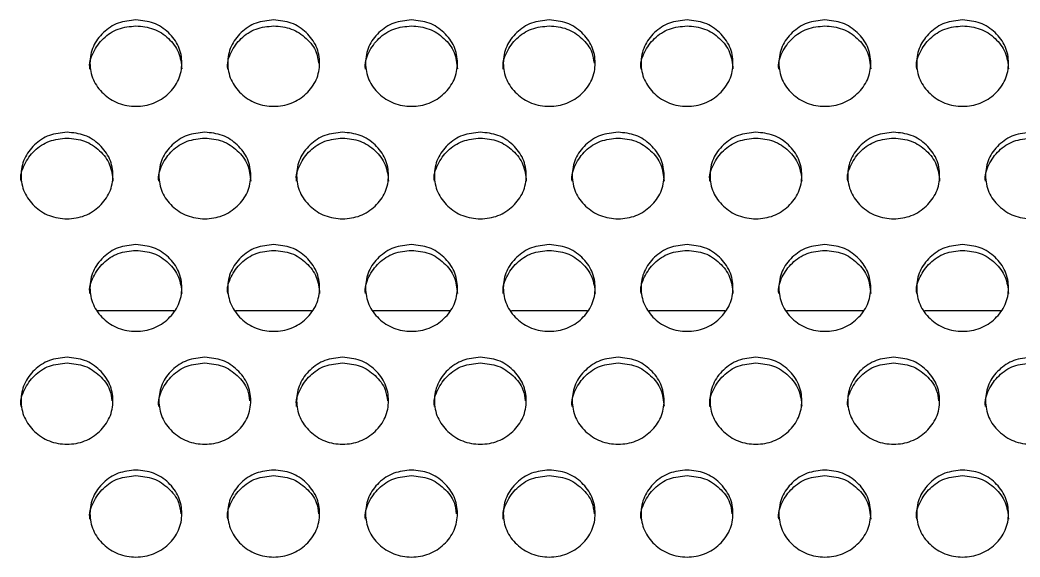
# Model space of a CAD drawing. Header units: millimetres. Extents: x 0.6 to 29.2, y 0.5 to 20.5.
# Drawn here: x 15.987 to 16.568, y 11.804 to 12.116 of the extents above; entities that cross this region are included whole.
import ezdxf

# ---------------------------------------------------------------- set-up
doc = ezdxf.new("R2010")
doc.units = ezdxf.units.MM

msp = doc.modelspace()

# ---------------------------------------------------------------- linework, layer by layer
for p, q in [((16.0767, 11.94654), (16.03267, 11.94654)), ((16.1567, 11.94654), (16.11267, 11.94654)), ((16.2367, 11.94654), (16.19267, 11.94654)), ((16.3167, 11.94654), (16.27267, 11.94654)), ((16.3967, 11.94654), (16.35267, 11.94654)), ((16.4767, 11.94654), (16.43267, 11.94654)), ((16.5567, 11.94654), (16.51267, 11.94654))]:
    msp.add_line(p, q)
for points, knots in [([(16.02802, 12.08718), (16.02802, 12.08719), (16.02735, 12.09041), (16.02957, 12.09715), (16.0353, 12.10528), (16.04417, 12.11124), (16.05118, 12.11191), (16.05468, 12.11225)], [0, 0, 0, 0, 0.000448, 0.25049, 0.500135, 0.749908, 1, 1, 1, 1]), ([(16.05468, 12.11568), (16.05819, 12.11535), (16.06521, 12.11468), (16.07397, 12.10871), (16.08011, 12.10053), (16.08197, 12.09061), (16.08011, 12.08071), (16.07398, 12.07246), (16.06522, 12.06669), (16.05468, 12.06494), (16.04415, 12.06669), (16.03538, 12.07246), (16.02926, 12.08071), (16.0274, 12.09061), (16.02926, 12.10052), (16.03539, 12.10871), (16.04415, 12.11466), (16.05117, 12.11534), (16.05468, 12.11568)], [0, 0, 0, 0, 0.062437, 0.124973, 0.187531, 0.249981, 0.31254, 0.374985, 0.437549, 0.499993, 0.562544, 0.624997, 0.687552, 0.750004, 0.812563, 0.87501, 0.937472, 1, 1, 1, 1]), ([(16.05468, 12.11225), (16.05819, 12.11192), (16.06522, 12.11125), (16.07393, 12.10529), (16.08027, 12.09712), (16.08099, 12.09052), (16.08135, 12.08722)], [0, 0, 0, 0, 0.24996, 0.500263, 0.750582, 1, 1, 1, 1]), ([(16.10802, 12.08718), (16.10802, 12.08719), (16.10739, 12.09041), (16.10955, 12.09715), (16.11531, 12.10528), (16.12417, 12.11124), (16.13118, 12.11191), (16.13468, 12.11225)], [0, 0, 0, 0, 0.0004475, 0.250489, 0.5001339, 0.7499078, 1, 1, 1, 1]), ([(16.13468, 12.11568), (16.13819, 12.11535), (16.14521, 12.11468), (16.15397, 12.10871), (16.16011, 12.10053), (16.16197, 12.09061), (16.16011, 12.08071), (16.15398, 12.07246), (16.14522, 12.06669), (16.13468, 12.06494), (16.12415, 12.06669), (16.11538, 12.07246), (16.10926, 12.08071), (16.1074, 12.09061), (16.10926, 12.10052), (16.11539, 12.10871), (16.12415, 12.11466), (16.13117, 12.11534), (16.13468, 12.11568)], [0, 0, 0, 0, 0.062437, 0.124973, 0.187531, 0.249981, 0.312541, 0.374985, 0.437549, 0.499992, 0.562544, 0.624997, 0.687553, 0.750004, 0.812563, 0.87501, 0.937472, 1, 1, 1, 1]), ([(16.13468, 12.11225), (16.1382, 12.11192), (16.14524, 12.11126), (16.15388, 12.10527), (16.15972, 12.0981), (16.16041, 12.09265), (16.16068, 12.09049)], [0, 0, 0, 0, 0.273159, 0.546693, 0.820245, 1, 1, 1, 1]), ([(16.18802, 12.08718), (16.18802, 12.08719), (16.18739, 12.09041), (16.18955, 12.09715), (16.19531, 12.10528), (16.20417, 12.11124), (16.21118, 12.11191), (16.21468, 12.11225)], [0, 0, 0, 0, 0.0004475, 0.250489, 0.5001339, 0.7499078, 1, 1, 1, 1]), ([(16.21468, 12.11568), (16.21819, 12.11535), (16.22521, 12.11468), (16.23397, 12.10871), (16.24011, 12.10053), (16.24197, 12.09061), (16.24011, 12.08071), (16.23398, 12.07246), (16.22522, 12.06669), (16.21468, 12.06494), (16.20415, 12.06669), (16.19538, 12.07246), (16.18926, 12.08071), (16.1874, 12.09061), (16.18926, 12.10052), (16.19539, 12.10871), (16.20415, 12.11466), (16.21117, 12.11534), (16.21468, 12.11568)], [0, 0, 0, 0, 0.062437, 0.124973, 0.187531, 0.249981, 0.312541, 0.374986, 0.437549, 0.499993, 0.562545, 0.624998, 0.687553, 0.750005, 0.812563, 0.87501, 0.937472, 1, 1, 1, 1]), ([(16.21468, 12.11225), (16.21819, 12.11192), (16.22522, 12.11125), (16.23393, 12.10529), (16.24027, 12.09712), (16.24099, 12.09052), (16.24135, 12.08722)], [0, 0, 0, 0, 0.24996, 0.500263, 0.750582, 1, 1, 1, 1]), ([(16.26802, 12.08718), (16.26802, 12.08719), (16.26739, 12.09041), (16.26955, 12.09715), (16.27531, 12.10528), (16.28417, 12.11124), (16.29118, 12.11191), (16.29468, 12.11225)], [0, 0, 0, 0, 0.000447, 0.25049, 0.500132, 0.749908, 1, 1, 1, 1]), ([(16.29468, 12.11568), (16.29819, 12.11535), (16.30521, 12.11468), (16.31397, 12.10871), (16.32011, 12.10053), (16.32197, 12.09061), (16.32011, 12.08071), (16.31398, 12.07246), (16.30522, 12.06669), (16.29468, 12.06494), (16.28415, 12.06669), (16.27538, 12.07246), (16.26926, 12.08071), (16.2674, 12.09061), (16.26926, 12.10052), (16.27538, 12.10871), (16.28415, 12.11466), (16.29117, 12.11534), (16.29468, 12.11568)], [0, 0, 0, 0, 0.062437, 0.124972, 0.18753, 0.249981, 0.312541, 0.374985, 0.437549, 0.499993, 0.562545, 0.624997, 0.687553, 0.750004, 0.812563, 0.87501, 0.937472, 1, 1, 1, 1]), ([(16.29468, 12.11225), (16.2982, 12.11192), (16.30524, 12.11126), (16.31388, 12.10527), (16.31972, 12.0981), (16.32041, 12.09265), (16.32068, 12.09049)], [0, 0, 0, 0, 0.273159, 0.546691, 0.820244, 1, 1, 1, 1]), ([(16.34802, 12.08718), (16.34802, 12.08719), (16.34737, 12.09041), (16.34956, 12.09715), (16.35531, 12.10528), (16.36417, 12.11124), (16.37118, 12.11191), (16.37468, 12.11225)], [0, 0, 0, 0, 0.000448, 0.25049, 0.500133, 0.749908, 1, 1, 1, 1]), ([(16.37468, 12.11568), (16.37819, 12.11535), (16.38521, 12.11468), (16.39397, 12.10871), (16.40011, 12.10053), (16.40197, 12.09061), (16.40011, 12.08071), (16.39398, 12.07246), (16.38522, 12.06669), (16.37468, 12.06494), (16.36415, 12.06669), (16.35538, 12.07246), (16.34926, 12.08071), (16.3474, 12.09061), (16.34926, 12.10052), (16.35539, 12.10871), (16.36415, 12.11466), (16.37117, 12.11534), (16.37468, 12.11568)], [0, 0, 0, 0, 0.0624366, 0.1249723, 0.18753, 0.2499805, 0.3125402, 0.3749849, 0.4375485, 0.4999926, 0.5625446, 0.6249965, 0.6875523, 0.750004, 0.8125628, 0.8750095, 0.9374719, 1, 1, 1, 1]), ([(16.37468, 12.11225), (16.37819, 12.11192), (16.38522, 12.11125), (16.39393, 12.10529), (16.40027, 12.09712), (16.40099, 12.09052), (16.40135, 12.08722)], [0, 0, 0, 0, 0.249958, 0.500262, 0.750581, 1, 1, 1, 1]), ([(16.42802, 12.08718), (16.42802, 12.08719), (16.42737, 12.09041), (16.42956, 12.09715), (16.43531, 12.10528), (16.44417, 12.11124), (16.45118, 12.11191), (16.45468, 12.11225)], [0, 0, 0, 0, 0.000448, 0.250489, 0.500133, 0.749908, 1, 1, 1, 1]), ([(16.45468, 12.11568), (16.45819, 12.11535), (16.46521, 12.11468), (16.47397, 12.10871), (16.48011, 12.10053), (16.48197, 12.09061), (16.48011, 12.08071), (16.47398, 12.07246), (16.46522, 12.06669), (16.45468, 12.06494), (16.44415, 12.06669), (16.43538, 12.07246), (16.42926, 12.08071), (16.4274, 12.09061), (16.42926, 12.10052), (16.43538, 12.10871), (16.44415, 12.11466), (16.45117, 12.11534), (16.45468, 12.11568)], [0, 0, 0, 0, 0.062437, 0.124972, 0.18753, 0.249981, 0.31254, 0.374985, 0.437549, 0.499992, 0.562544, 0.624997, 0.687552, 0.750004, 0.812563, 0.875009, 0.937472, 1, 1, 1, 1]), ([(16.45468, 12.11225), (16.45819, 12.11192), (16.46522, 12.11125), (16.47393, 12.10529), (16.48027, 12.09712), (16.48099, 12.09052), (16.48135, 12.08722)], [0, 0, 0, 0, 0.249958, 0.500262, 0.750581, 1, 1, 1, 1]), ([(16.50802, 12.08718), (16.50802, 12.08719), (16.50737, 12.09041), (16.50956, 12.09715), (16.51531, 12.10528), (16.52417, 12.11124), (16.53118, 12.11191), (16.53468, 12.11225)], [0, 0, 0, 0, 0.000448, 0.25049, 0.500134, 0.749908, 1, 1, 1, 1]), ([(16.53468, 12.11568), (16.53819, 12.11535), (16.54521, 12.11468), (16.55397, 12.10871), (16.56011, 12.10053), (16.56197, 12.09061), (16.56011, 12.08071), (16.55398, 12.07246), (16.54522, 12.06669), (16.53468, 12.06494), (16.52415, 12.06669), (16.51538, 12.07246), (16.50926, 12.08071), (16.5074, 12.09061), (16.50926, 12.10052), (16.51539, 12.10871), (16.52415, 12.11466), (16.53117, 12.11534), (16.53468, 12.11568)], [0, 0, 0, 0, 0.0624371, 0.1249724, 0.1875304, 0.2499809, 0.3125406, 0.374985, 0.4375491, 0.4999926, 0.5625446, 0.624997, 0.6875528, 0.7500044, 0.812563, 0.87501, 0.9374719, 1, 1, 1, 1]), ([(16.53468, 12.11225), (16.53819, 12.11192), (16.54522, 12.11125), (16.55393, 12.10529), (16.56027, 12.09712), (16.56099, 12.09052), (16.56135, 12.08722)], [0, 0, 0, 0, 0.24996, 0.500261, 0.750582, 1, 1, 1, 1]), ([(16.01468, 12.05041), (16.01819, 12.05008), (16.02521, 12.04941), (16.03397, 12.04343), (16.04011, 12.03523), (16.04197, 12.02529), (16.04011, 12.01538), (16.03398, 12.00711), (16.02522, 12.00133), (16.01468, 11.99957), (16.00415, 12.00133), (15.99538, 12.00711), (15.98926, 12.01537), (15.9874, 12.0253), (15.98926, 12.03523), (15.99538, 12.04343), (16.00415, 12.04939), (16.01117, 12.05007), (16.01468, 12.05041)], [0, 0, 0, 0, 0.062437, 0.124973, 0.18753, 0.249981, 0.312541, 0.374985, 0.437549, 0.499993, 0.562545, 0.624997, 0.687553, 0.750005, 0.812563, 0.875011, 0.937472, 1, 1, 1, 1]), ([(16.09468, 12.05041), (16.09819, 12.05008), (16.10521, 12.04941), (16.11397, 12.04343), (16.12011, 12.03523), (16.12197, 12.02529), (16.12011, 12.01538), (16.11398, 12.00711), (16.10522, 12.00133), (16.09468, 11.99957), (16.08415, 12.00133), (16.07538, 12.00711), (16.06926, 12.01537), (16.0674, 12.0253), (16.06926, 12.03523), (16.07538, 12.04343), (16.08415, 12.04939), (16.09117, 12.05007), (16.09468, 12.05041)], [0, 0, 0, 0, 0.062436, 0.124972, 0.187529, 0.24998, 0.31254, 0.374984, 0.437548, 0.499992, 0.562544, 0.624996, 0.687552, 0.750004, 0.812563, 0.87501, 0.937472, 1, 1, 1, 1]), ([(16.17468, 12.05041), (16.17819, 12.05008), (16.18521, 12.04941), (16.19397, 12.04343), (16.20011, 12.03523), (16.20197, 12.02529), (16.20011, 12.01538), (16.19398, 12.00711), (16.18522, 12.00133), (16.17468, 11.99957), (16.16415, 12.00133), (16.15538, 12.00711), (16.14926, 12.01537), (16.1474, 12.0253), (16.14926, 12.03523), (16.15538, 12.04343), (16.16415, 12.04939), (16.17117, 12.05007), (16.17468, 12.05041)], [0, 0, 0, 0, 0.062437, 0.124972, 0.18753, 0.24998, 0.31254, 0.374984, 0.437548, 0.499992, 0.562545, 0.624997, 0.687552, 0.750004, 0.812563, 0.87501, 0.937472, 1, 1, 1, 1]), ([(16.25468, 12.05041), (16.25819, 12.05008), (16.26521, 12.04941), (16.27397, 12.04343), (16.28011, 12.03523), (16.28197, 12.02529), (16.28011, 12.01538), (16.27398, 12.00711), (16.26522, 12.00133), (16.25468, 11.99957), (16.24415, 12.00133), (16.23538, 12.00711), (16.22926, 12.01537), (16.2274, 12.0253), (16.22926, 12.03523), (16.23538, 12.04343), (16.24415, 12.04939), (16.25117, 12.05007), (16.25468, 12.05041)], [0, 0, 0, 0, 0.062437, 0.124973, 0.18753, 0.24998, 0.31254, 0.374984, 0.437549, 0.499993, 0.562545, 0.624997, 0.687552, 0.750004, 0.812563, 0.875011, 0.937472, 1, 1, 1, 1]), ([(16.33468, 12.05041), (16.33819, 12.05008), (16.34521, 12.04941), (16.35397, 12.04343), (16.36011, 12.03523), (16.36197, 12.02529), (16.36011, 12.01538), (16.35398, 12.00711), (16.34522, 12.00133), (16.33468, 11.99957), (16.32415, 12.00133), (16.31538, 12.00711), (16.30926, 12.01537), (16.3074, 12.0253), (16.30926, 12.03523), (16.31538, 12.04343), (16.32415, 12.04939), (16.33117, 12.05007), (16.33468, 12.05041)], [0, 0, 0, 0, 0.062437, 0.124973, 0.18753, 0.249981, 0.31254, 0.374985, 0.437549, 0.499993, 0.562545, 0.624997, 0.687553, 0.750005, 0.812563, 0.875011, 0.937472, 1, 1, 1, 1]), ([(16.41468, 12.05041), (16.41819, 12.05008), (16.42521, 12.04941), (16.43397, 12.04343), (16.44011, 12.03523), (16.44197, 12.02529), (16.44011, 12.01538), (16.43398, 12.00711), (16.42522, 12.00133), (16.41468, 11.99957), (16.40415, 12.00133), (16.39538, 12.00711), (16.38926, 12.01537), (16.3874, 12.0253), (16.38926, 12.03523), (16.39538, 12.04343), (16.40415, 12.04939), (16.41117, 12.05007), (16.41468, 12.05041)], [0, 0, 0, 0, 0.062437, 0.124973, 0.18753, 0.24998, 0.31254, 0.374984, 0.437548, 0.499993, 0.562544, 0.624997, 0.687552, 0.750004, 0.812563, 0.87501, 0.937472, 1, 1, 1, 1]), ([(16.49468, 12.05041), (16.49819, 12.05008), (16.50521, 12.04941), (16.51397, 12.04343), (16.52011, 12.03523), (16.52197, 12.02529), (16.52011, 12.01538), (16.51398, 12.00711), (16.50522, 12.00133), (16.49468, 11.99957), (16.48415, 12.00133), (16.47538, 12.00711), (16.46926, 12.01537), (16.4674, 12.0253), (16.46926, 12.03523), (16.47538, 12.04343), (16.48415, 12.04939), (16.49117, 12.05007), (16.49468, 12.05041)], [0, 0, 0, 0, 0.062437, 0.124973, 0.18753, 0.24998, 0.31254, 0.374984, 0.437549, 0.499992, 0.562544, 0.624997, 0.687553, 0.750004, 0.812563, 0.87501, 0.937472, 1, 1, 1, 1]), ([(16.57468, 12.05041), (16.57819, 12.05008), (16.58521, 12.04941), (16.59397, 12.04343), (16.60011, 12.03523), (16.60197, 12.02529), (16.60011, 12.01538), (16.59398, 12.00711), (16.58522, 12.00133), (16.57468, 11.99957), (16.56415, 12.00133), (16.55538, 12.00711), (16.54926, 12.01537), (16.5474, 12.0253), (16.54926, 12.03523), (16.55538, 12.04343), (16.56415, 12.04939), (16.57117, 12.05007), (16.57468, 12.05041)], [0, 0, 0, 0, 0.0624365, 0.1249726, 0.1875295, 0.2499802, 0.3125399, 0.3749843, 0.4375481, 0.4999924, 0.5625446, 0.6249967, 0.6875525, 0.7500041, 0.8125631, 0.8750103, 0.9374712, 1, 1, 1, 1]), ([(15.98802, 12.02192), (15.98802, 12.02192), (15.98738, 12.02514), (15.98955, 12.0319), (15.99531, 12.04004), (16.00417, 12.04601), (16.01118, 12.04669), (16.01468, 12.04703)], [0, 0, 0, 0, 0.000443, 0.250486, 0.500133, 0.749907, 1, 1, 1, 1]), ([(16.01468, 12.04703), (16.01819, 12.0467), (16.02522, 12.04603), (16.03393, 12.04006), (16.04027, 12.03187), (16.04099, 12.02526), (16.04135, 12.02196)], [0, 0, 0, 0, 0.249961, 0.500265, 0.750585, 1, 1, 1, 1]), ([(16.06802, 12.02192), (16.06802, 12.02192), (16.06734, 12.02513), (16.06957, 12.03191), (16.0753, 12.04004), (16.08417, 12.04601), (16.09118, 12.04669), (16.09468, 12.04703)], [0, 0, 0, 0, 0.000444, 0.250487, 0.500131, 0.749908, 1, 1, 1, 1]), ([(16.09468, 12.04703), (16.09819, 12.0467), (16.10522, 12.04603), (16.11393, 12.04006), (16.12027, 12.03187), (16.12099, 12.02526), (16.12135, 12.02196)], [0, 0, 0, 0, 0.2499575, 0.5002623, 0.7505836, 1, 1, 1, 1]), ([(16.14802, 12.02192), (16.14802, 12.02192), (16.14734, 12.02513), (16.14957, 12.03191), (16.1553, 12.04004), (16.16417, 12.04601), (16.17118, 12.04669), (16.17468, 12.04703)], [0, 0, 0, 0, 0.000444, 0.250487, 0.500131, 0.749908, 1, 1, 1, 1]), ([(16.17468, 12.04703), (16.17819, 12.0467), (16.18522, 12.04603), (16.19393, 12.04006), (16.20027, 12.03187), (16.20099, 12.02526), (16.20135, 12.02196)], [0, 0, 0, 0, 0.249962, 0.500262, 0.750585, 1, 1, 1, 1]), ([(16.22802, 12.02192), (16.22802, 12.02192), (16.22734, 12.02513), (16.22957, 12.03191), (16.2353, 12.04004), (16.24417, 12.04601), (16.25118, 12.04669), (16.25468, 12.04703)], [0, 0, 0, 0, 0.000444, 0.250487, 0.500134, 0.749908, 1, 1, 1, 1]), ([(16.25468, 12.04703), (16.25819, 12.0467), (16.26522, 12.04603), (16.27393, 12.04006), (16.28027, 12.03187), (16.28099, 12.02526), (16.28135, 12.02196)], [0, 0, 0, 0, 0.249961, 0.500265, 0.750584, 1, 1, 1, 1]), ([(16.30802, 12.02192), (16.30802, 12.02192), (16.30736, 12.02514), (16.30956, 12.03191), (16.31531, 12.04004), (16.32417, 12.04601), (16.33118, 12.04669), (16.33468, 12.04703)], [0, 0, 0, 0, 0.000444, 0.250487, 0.500133, 0.749907, 1, 1, 1, 1]), ([(16.33468, 12.04703), (16.33819, 12.0467), (16.34522, 12.04603), (16.35393, 12.04006), (16.36027, 12.03187), (16.36099, 12.02526), (16.36135, 12.02196)], [0, 0, 0, 0, 0.249961, 0.500263, 0.750585, 1, 1, 1, 1]), ([(16.38802, 12.02192), (16.38802, 12.02192), (16.38734, 12.02513), (16.38957, 12.03191), (16.3953, 12.04004), (16.40417, 12.04601), (16.41118, 12.04669), (16.41468, 12.04703)], [0, 0, 0, 0, 0.000444, 0.250487, 0.500132, 0.749908, 1, 1, 1, 1]), ([(16.41468, 12.04703), (16.41819, 12.0467), (16.42522, 12.04603), (16.43393, 12.04006), (16.44027, 12.03187), (16.44099, 12.02526), (16.44135, 12.02196)], [0, 0, 0, 0, 0.249959, 0.500263, 0.750584, 1, 1, 1, 1]), ([(16.46802, 12.02192), (16.46802, 12.02192), (16.46736, 12.02514), (16.46956, 12.03191), (16.47531, 12.04004), (16.48417, 12.04601), (16.49118, 12.04669), (16.49468, 12.04703)], [0, 0, 0, 0, 0.000444, 0.250486, 0.500132, 0.749908, 1, 1, 1, 1]), ([(16.49468, 12.04703), (16.49819, 12.0467), (16.50522, 12.04603), (16.51393, 12.04006), (16.52027, 12.03187), (16.52099, 12.02526), (16.52135, 12.02196)], [0, 0, 0, 0, 0.2499615, 0.5002637, 0.7505843, 1, 1, 1, 1]), ([(16.54802, 12.02192), (16.54802, 12.02192), (16.54736, 12.02514), (16.54956, 12.03191), (16.55531, 12.04004), (16.56417, 12.04601), (16.57118, 12.04669), (16.57468, 12.04703)], [0, 0, 0, 0, 0.0004435, 0.2504867, 0.5001319, 0.7499054, 1, 1, 1, 1]), ([(16.05468, 11.98512), (16.05819, 11.98478), (16.06521, 11.98411), (16.07397, 11.97812), (16.08011, 11.96991), (16.08197, 11.95995), (16.08011, 11.95002), (16.07398, 11.94174), (16.06522, 11.93595), (16.05468, 11.93419), (16.04415, 11.93595), (16.03538, 11.94174), (16.02926, 11.95002), (16.0274, 11.95996), (16.02926, 11.96991), (16.03539, 11.97812), (16.04415, 11.98409), (16.05117, 11.98478), (16.05468, 11.98512)], [0, 0, 0, 0, 0.062437, 0.124973, 0.18753, 0.249981, 0.31254, 0.374984, 0.437548, 0.499993, 0.562544, 0.624997, 0.687552, 0.750004, 0.812564, 0.87501, 0.937472, 1, 1, 1, 1]), ([(16.13468, 11.98512), (16.13819, 11.98478), (16.14521, 11.98411), (16.15397, 11.97812), (16.16011, 11.96991), (16.16197, 11.95995), (16.16011, 11.95002), (16.15398, 11.94174), (16.14522, 11.93595), (16.13468, 11.93419), (16.12415, 11.93595), (16.11538, 11.94174), (16.10926, 11.95002), (16.1074, 11.95996), (16.10926, 11.96991), (16.11539, 11.97812), (16.12415, 11.98409), (16.13117, 11.98478), (16.13468, 11.98512)], [0, 0, 0, 0, 0.062437, 0.124973, 0.18753, 0.249981, 0.31254, 0.374984, 0.437549, 0.499992, 0.562544, 0.624997, 0.687552, 0.750004, 0.812564, 0.87501, 0.937472, 1, 1, 1, 1]), ([(16.21468, 11.98512), (16.21819, 11.98478), (16.22521, 11.98411), (16.23397, 11.97812), (16.24011, 11.96991), (16.24197, 11.95995), (16.24011, 11.95002), (16.23398, 11.94174), (16.22522, 11.93595), (16.21468, 11.93419), (16.20415, 11.93595), (16.19538, 11.94174), (16.18926, 11.95002), (16.1874, 11.95996), (16.18926, 11.96991), (16.19539, 11.97812), (16.20415, 11.98409), (16.21117, 11.98478), (16.21468, 11.98512)], [0, 0, 0, 0, 0.062437, 0.124973, 0.18753, 0.249981, 0.31254, 0.374985, 0.437548, 0.499992, 0.562544, 0.624998, 0.687553, 0.750004, 0.812564, 0.87501, 0.937472, 1, 1, 1, 1]), ([(16.29468, 11.98512), (16.29819, 11.98478), (16.30521, 11.98411), (16.31397, 11.97812), (16.32011, 11.96991), (16.32197, 11.95995), (16.32011, 11.95002), (16.31398, 11.94174), (16.30522, 11.93595), (16.29468, 11.93419), (16.28415, 11.93595), (16.27538, 11.94174), (16.26926, 11.95002), (16.2674, 11.95996), (16.26926, 11.96991), (16.27538, 11.97812), (16.28415, 11.98409), (16.29117, 11.98478), (16.29468, 11.98512)], [0, 0, 0, 0, 0.0624373, 0.1249727, 0.1875302, 0.2499806, 0.31254, 0.3749842, 0.4375483, 0.499992, 0.5625441, 0.6249971, 0.6875524, 0.7500044, 0.8125637, 0.8750099, 0.9374719, 1, 1, 1, 1]), ([(16.37468, 11.98512), (16.37819, 11.98478), (16.38521, 11.98411), (16.39397, 11.97812), (16.40011, 11.96991), (16.40197, 11.95995), (16.40011, 11.95002), (16.39398, 11.94174), (16.38522, 11.93595), (16.37468, 11.93419), (16.36415, 11.93595), (16.35538, 11.94174), (16.34926, 11.95002), (16.3474, 11.95996), (16.34926, 11.96991), (16.35539, 11.97812), (16.36415, 11.98409), (16.37117, 11.98478), (16.37468, 11.98512)], [0, 0, 0, 0, 0.0624367, 0.1249727, 0.1875298, 0.2499802, 0.3125395, 0.374984, 0.4375477, 0.499992, 0.5625441, 0.6249966, 0.6875519, 0.750004, 0.8125634, 0.8750099, 0.9374718, 1, 1, 1, 1]), ([(16.45468, 11.98512), (16.45819, 11.98478), (16.46521, 11.98411), (16.47397, 11.97812), (16.48011, 11.96991), (16.48197, 11.95995), (16.48011, 11.95002), (16.47398, 11.94174), (16.46522, 11.93595), (16.45468, 11.93419), (16.44415, 11.93595), (16.43538, 11.94174), (16.42926, 11.95002), (16.4274, 11.95996), (16.42926, 11.96991), (16.43538, 11.97812), (16.44415, 11.98409), (16.45117, 11.98478), (16.45468, 11.98512)], [0, 0, 0, 0, 0.062437, 0.124973, 0.18753, 0.24998, 0.31254, 0.374984, 0.437548, 0.499992, 0.562544, 0.624997, 0.687552, 0.750004, 0.812563, 0.87501, 0.937472, 1, 1, 1, 1]), ([(16.53468, 11.98512), (16.53819, 11.98478), (16.54521, 11.98411), (16.55397, 11.97812), (16.56011, 11.96991), (16.56197, 11.95995), (16.56011, 11.95002), (16.55398, 11.94174), (16.54522, 11.93595), (16.53468, 11.93419), (16.52415, 11.93595), (16.51538, 11.94174), (16.50926, 11.95002), (16.5074, 11.95996), (16.50926, 11.96991), (16.51539, 11.97812), (16.52415, 11.98409), (16.53117, 11.98478), (16.53468, 11.98512)], [0, 0, 0, 0, 0.062437, 0.124973, 0.18753, 0.249981, 0.31254, 0.374984, 0.437548, 0.499992, 0.562544, 0.624997, 0.687552, 0.750004, 0.812564, 0.87501, 0.937472, 1, 1, 1, 1]), ([(16.02802, 11.95662), (16.02802, 11.95663), (16.02735, 11.95986), (16.02957, 11.96663), (16.0353, 11.97479), (16.04417, 11.98077), (16.05118, 11.98145), (16.05468, 11.98179)], [0, 0, 0, 0, 0.0004468, 0.2504874, 0.5001318, 0.7499076, 1, 1, 1, 1]), ([(16.05468, 11.98179), (16.05819, 11.98145), (16.06522, 11.98078), (16.07393, 11.9748), (16.08027, 11.96659), (16.08099, 11.95997), (16.08135, 11.95667)], [0, 0, 0, 0, 0.249961, 0.500263, 0.750582, 1, 1, 1, 1]), ([(16.10802, 11.95662), (16.10802, 11.95663), (16.10738, 11.95987), (16.10955, 11.96663), (16.11531, 11.97479), (16.12417, 11.98077), (16.13118, 11.98145), (16.13468, 11.98179)], [0, 0, 0, 0, 0.000446, 0.250486, 0.500131, 0.749907, 1, 1, 1, 1]), ([(16.13468, 11.98179), (16.13819, 11.98145), (16.14522, 11.98078), (16.15393, 11.9748), (16.16027, 11.96659), (16.16099, 11.95997), (16.16135, 11.95667)], [0, 0, 0, 0, 0.249961, 0.500263, 0.750582, 1, 1, 1, 1]), ([(16.18802, 11.95662), (16.18802, 11.95663), (16.18738, 11.95987), (16.18955, 11.96663), (16.19531, 11.97479), (16.20417, 11.98077), (16.21118, 11.98145), (16.21468, 11.98179)], [0, 0, 0, 0, 0.000446, 0.250486, 0.500131, 0.749907, 1, 1, 1, 1]), ([(16.21468, 11.98179), (16.21819, 11.98145), (16.22522, 11.98078), (16.23393, 11.9748), (16.24027, 11.96659), (16.24099, 11.95997), (16.24135, 11.95667)], [0, 0, 0, 0, 0.249961, 0.500263, 0.750582, 1, 1, 1, 1]), ([(16.26802, 11.95662), (16.26802, 11.95663), (16.26738, 11.95987), (16.26955, 11.96663), (16.27531, 11.97479), (16.28417, 11.98077), (16.29118, 11.98145), (16.29468, 11.98179)], [0, 0, 0, 0, 0.000446, 0.250487, 0.500129, 0.749907, 1, 1, 1, 1]), ([(16.29468, 11.98179), (16.29819, 11.98145), (16.30522, 11.98078), (16.31393, 11.9748), (16.32027, 11.96659), (16.32099, 11.95997), (16.32135, 11.95667)], [0, 0, 0, 0, 0.249961, 0.500261, 0.750582, 1, 1, 1, 1]), ([(16.34802, 11.95662), (16.34802, 11.95663), (16.34737, 11.95986), (16.34956, 11.96663), (16.35531, 11.97479), (16.36417, 11.98077), (16.37118, 11.98145), (16.37468, 11.98179)], [0, 0, 0, 0, 0.000446, 0.250487, 0.50013, 0.749908, 1, 1, 1, 1]), ([(16.37468, 11.98179), (16.37819, 11.98145), (16.38522, 11.98078), (16.39393, 11.9748), (16.40027, 11.96659), (16.40099, 11.95997), (16.40135, 11.95667)], [0, 0, 0, 0, 0.249959, 0.500262, 0.750581, 1, 1, 1, 1]), ([(16.42802, 11.95662), (16.42802, 11.95663), (16.42737, 11.95986), (16.42956, 11.96663), (16.43531, 11.97479), (16.44417, 11.98077), (16.45118, 11.98145), (16.45468, 11.98179)], [0, 0, 0, 0, 0.0004464, 0.2504866, 0.5001297, 0.7499075, 1, 1, 1, 1]), ([(16.45468, 11.98179), (16.45819, 11.98145), (16.46522, 11.98078), (16.47393, 11.9748), (16.48027, 11.96659), (16.48099, 11.95997), (16.48135, 11.95667)], [0, 0, 0, 0, 0.249959, 0.500262, 0.750581, 1, 1, 1, 1]), ([(16.50802, 11.95662), (16.50802, 11.95663), (16.50737, 11.95986), (16.50956, 11.96663), (16.51531, 11.97479), (16.52417, 11.98077), (16.53118, 11.98145), (16.53468, 11.98179)], [0, 0, 0, 0, 0.000446, 0.250487, 0.500131, 0.749907, 1, 1, 1, 1]), ([(16.53468, 11.98179), (16.53819, 11.98145), (16.54522, 11.98078), (16.55393, 11.9748), (16.56027, 11.96659), (16.56099, 11.95997), (16.56135, 11.95667)], [0, 0, 0, 0, 0.249961, 0.500261, 0.750582, 1, 1, 1, 1]), ([(15.98802, 11.89112), (15.98802, 11.89112), (15.98738, 11.89436), (15.98955, 11.90114), (15.99531, 11.90931), (16.00417, 11.9153), (16.01118, 11.91599), (16.01468, 11.91633)], [0, 0, 0, 0, 0.0004459, 0.2504891, 0.5001355, 0.7499067, 1, 1, 1, 1]), ([(16.01468, 11.91961), (16.01819, 11.91927), (16.02521, 11.9186), (16.03397, 11.9126), (16.04011, 11.90437), (16.04197, 11.8944), (16.04011, 11.88444), (16.03398, 11.87615), (16.02522, 11.87035), (16.01468, 11.86858), (16.00415, 11.87035), (15.99538, 11.87615), (15.98926, 11.88444), (15.9874, 11.8944), (15.98926, 11.90437), (15.99539, 11.9126), (16.00415, 11.91858), (16.01117, 11.91927), (16.01468, 11.91961)], [0, 0, 0, 0, 0.062437, 0.124973, 0.187531, 0.249981, 0.31254, 0.374986, 0.437549, 0.499993, 0.562545, 0.624997, 0.687553, 0.750005, 0.812564, 0.87501, 0.937472, 1, 1, 1, 1]), ([(16.01468, 11.91633), (16.0182, 11.91599), (16.02524, 11.91533), (16.03388, 11.90931), (16.03975, 11.90204), (16.04044, 11.89651), (16.04071, 11.89428)], [0, 0, 0, 0, 0.2719434, 0.5442596, 0.8165934, 1, 1, 1, 1]), ([(16.06802, 11.89112), (16.06802, 11.89112), (16.06735, 11.89435), (16.06957, 11.90114), (16.0753, 11.90931), (16.08417, 11.9153), (16.09118, 11.91599), (16.09468, 11.91633)], [0, 0, 0, 0, 0.000447, 0.25049, 0.500133, 0.749908, 1, 1, 1, 1]), ([(16.09468, 11.91961), (16.09819, 11.91927), (16.10521, 11.9186), (16.11397, 11.9126), (16.12011, 11.90437), (16.12197, 11.8944), (16.12011, 11.88444), (16.11398, 11.87615), (16.10522, 11.87035), (16.09468, 11.86858), (16.08415, 11.87035), (16.07538, 11.87615), (16.06926, 11.88444), (16.0674, 11.8944), (16.06926, 11.90437), (16.07538, 11.9126), (16.08415, 11.91858), (16.09117, 11.91927), (16.09468, 11.91961)], [0, 0, 0, 0, 0.062436, 0.124972, 0.18753, 0.24998, 0.312539, 0.374985, 0.437548, 0.499992, 0.562544, 0.624996, 0.687553, 0.750004, 0.812563, 0.875009, 0.937472, 1, 1, 1, 1]), ([(16.09468, 11.91633), (16.0982, 11.91599), (16.10524, 11.91533), (16.11388, 11.90931), (16.11975, 11.90204), (16.12044, 11.89651), (16.12071, 11.89428)], [0, 0, 0, 0, 0.27194, 0.544257, 0.816592, 1, 1, 1, 1]), ([(16.14802, 11.89112), (16.14802, 11.89112), (16.14735, 11.89435), (16.14957, 11.90114), (16.1553, 11.90931), (16.16417, 11.9153), (16.17118, 11.91599), (16.17468, 11.91633)], [0, 0, 0, 0, 0.000447, 0.25049, 0.500133, 0.749908, 1, 1, 1, 1]), ([(16.17468, 11.91961), (16.17819, 11.91927), (16.18521, 11.9186), (16.19397, 11.9126), (16.20011, 11.90437), (16.20197, 11.8944), (16.20011, 11.88444), (16.19398, 11.87615), (16.18522, 11.87035), (16.17468, 11.86858), (16.16415, 11.87035), (16.15538, 11.87615), (16.14926, 11.88444), (16.1474, 11.8944), (16.14926, 11.90437), (16.15538, 11.9126), (16.16415, 11.91858), (16.17117, 11.91927), (16.17468, 11.91961)], [0, 0, 0, 0, 0.062437, 0.124972, 0.187531, 0.24998, 0.31254, 0.374984, 0.437548, 0.499992, 0.562544, 0.624996, 0.687553, 0.750005, 0.812563, 0.875009, 0.937472, 1, 1, 1, 1]), ([(16.17468, 11.91633), (16.1782, 11.91599), (16.18524, 11.91533), (16.19388, 11.90931), (16.19975, 11.90204), (16.20044, 11.89651), (16.20071, 11.89428)], [0, 0, 0, 0, 0.271944, 0.544256, 0.816593, 1, 1, 1, 1]), ([(16.22802, 11.89112), (16.22802, 11.89112), (16.22735, 11.89435), (16.22957, 11.90114), (16.2353, 11.90931), (16.24417, 11.9153), (16.25118, 11.91599), (16.25468, 11.91633)], [0, 0, 0, 0, 0.0004468, 0.2504905, 0.5001364, 0.7499072, 1, 1, 1, 1]), ([(16.25468, 11.91961), (16.25819, 11.91927), (16.26521, 11.9186), (16.27397, 11.9126), (16.28011, 11.90437), (16.28197, 11.8944), (16.28011, 11.88444), (16.27398, 11.87615), (16.26522, 11.87035), (16.25468, 11.86858), (16.24415, 11.87035), (16.23538, 11.87615), (16.22926, 11.88444), (16.2274, 11.8944), (16.22926, 11.90437), (16.23539, 11.9126), (16.24415, 11.91858), (16.25117, 11.91927), (16.25468, 11.91961)], [0, 0, 0, 0, 0.062437, 0.124973, 0.187531, 0.24998, 0.31254, 0.374985, 0.437549, 0.499993, 0.562545, 0.624997, 0.687553, 0.750005, 0.812564, 0.87501, 0.937472, 1, 1, 1, 1]), ([(16.25468, 11.91633), (16.2582, 11.91599), (16.26524, 11.91533), (16.27388, 11.90931), (16.27975, 11.90204), (16.28044, 11.89651), (16.28071, 11.89428)], [0, 0, 0, 0, 0.271944, 0.54426, 0.816593, 1, 1, 1, 1]), ([(16.30802, 11.89112), (16.30802, 11.89112), (16.30737, 11.89436), (16.30956, 11.90114), (16.31531, 11.90931), (16.32417, 11.9153), (16.33118, 11.91599), (16.33468, 11.91633)], [0, 0, 0, 0, 0.0004464, 0.2504898, 0.500136, 0.749907, 1, 1, 1, 1]), ([(16.33468, 11.91961), (16.33819, 11.91927), (16.34521, 11.9186), (16.35397, 11.9126), (16.36011, 11.90437), (16.36197, 11.8944), (16.36011, 11.88444), (16.35398, 11.87615), (16.34522, 11.87035), (16.33468, 11.86858), (16.32415, 11.87035), (16.31538, 11.87615), (16.30926, 11.88444), (16.3074, 11.8944), (16.30926, 11.90437), (16.31539, 11.9126), (16.32415, 11.91858), (16.33117, 11.91927), (16.33468, 11.91961)], [0, 0, 0, 0, 0.0624371, 0.1249727, 0.1875308, 0.2499806, 0.3125399, 0.3749852, 0.4375486, 0.4999928, 0.5625448, 0.6249967, 0.6875534, 0.750005, 0.8125637, 0.8750102, 0.9374718, 1, 1, 1, 1]), ([(16.33468, 11.91633), (16.33819, 11.91599), (16.34522, 11.91532), (16.35393, 11.90932), (16.36027, 11.90111), (16.36099, 11.89447), (16.36135, 11.89116)], [0, 0, 0, 0, 0.2499602, 0.5002612, 0.7505817, 1, 1, 1, 1]), ([(16.38802, 11.89112), (16.38802, 11.89112), (16.38735, 11.89435), (16.38957, 11.90114), (16.3953, 11.90931), (16.40417, 11.9153), (16.41118, 11.91599), (16.41468, 11.91633)], [0, 0, 0, 0, 0.000447, 0.25049, 0.500135, 0.749907, 1, 1, 1, 1]), ([(16.41468, 11.91961), (16.41819, 11.91927), (16.42521, 11.9186), (16.43397, 11.9126), (16.44011, 11.90437), (16.44197, 11.8944), (16.44011, 11.88444), (16.43398, 11.87615), (16.42522, 11.87035), (16.41468, 11.86858), (16.40415, 11.87035), (16.39538, 11.87615), (16.38926, 11.88444), (16.3874, 11.8944), (16.38926, 11.90437), (16.39539, 11.9126), (16.40415, 11.91858), (16.41117, 11.91927), (16.41468, 11.91961)], [0, 0, 0, 0, 0.062437, 0.124973, 0.18753, 0.24998, 0.31254, 0.374985, 0.437548, 0.499993, 0.562544, 0.624997, 0.687553, 0.750005, 0.812563, 0.87501, 0.937472, 1, 1, 1, 1]), ([(16.41468, 11.91633), (16.41819, 11.91599), (16.42522, 11.91532), (16.43393, 11.90932), (16.44027, 11.90111), (16.44099, 11.89447), (16.44135, 11.89116)], [0, 0, 0, 0, 0.249958, 0.500262, 0.750581, 1, 1, 1, 1]), ([(16.46802, 11.89112), (16.46802, 11.89112), (16.46737, 11.89436), (16.46956, 11.90114), (16.47531, 11.90931), (16.48417, 11.9153), (16.49118, 11.91599), (16.49468, 11.91633)], [0, 0, 0, 0, 0.000446, 0.25049, 0.500134, 0.749907, 1, 1, 1, 1]), ([(16.49468, 11.91961), (16.49819, 11.91927), (16.50521, 11.9186), (16.51397, 11.9126), (16.52011, 11.90437), (16.52197, 11.8944), (16.52011, 11.88444), (16.51398, 11.87615), (16.50522, 11.87035), (16.49468, 11.86858), (16.48415, 11.87035), (16.47538, 11.87615), (16.46926, 11.88444), (16.4674, 11.8944), (16.46926, 11.90437), (16.47539, 11.9126), (16.48415, 11.91858), (16.49117, 11.91927), (16.49468, 11.91961)], [0, 0, 0, 0, 0.062437, 0.124973, 0.187531, 0.24998, 0.31254, 0.374985, 0.437549, 0.499992, 0.562544, 0.624997, 0.687553, 0.750005, 0.812563, 0.87501, 0.937472, 1, 1, 1, 1]), ([(16.49468, 11.91633), (16.4982, 11.91599), (16.50524, 11.91533), (16.51388, 11.90931), (16.51975, 11.90204), (16.52044, 11.89651), (16.52071, 11.89428)], [0, 0, 0, 0, 0.271944, 0.544258, 0.816593, 1, 1, 1, 1]), ([(16.54802, 11.89112), (16.54802, 11.89112), (16.54737, 11.89436), (16.54956, 11.90114), (16.55531, 11.90931), (16.56417, 11.9153), (16.57118, 11.91599), (16.57468, 11.91633)], [0, 0, 0, 0, 0.0004464, 0.2504899, 0.5001344, 0.749905, 1, 1, 1, 1]), ([(16.57468, 11.91961), (16.57819, 11.91927), (16.58521, 11.9186), (16.59397, 11.9126), (16.60011, 11.90437), (16.60197, 11.8944), (16.60011, 11.88444), (16.59398, 11.87615), (16.58522, 11.87035), (16.57468, 11.86858), (16.56415, 11.87035), (16.55538, 11.87615), (16.54926, 11.88444), (16.5474, 11.8944), (16.54926, 11.90437), (16.55539, 11.9126), (16.56415, 11.91858), (16.57117, 11.91927), (16.57468, 11.91961)], [0, 0, 0, 0, 0.062437, 0.124973, 0.18753, 0.24998, 0.312539, 0.374985, 0.437548, 0.499992, 0.562544, 0.624996, 0.687553, 0.750005, 0.812563, 0.87501, 0.937471, 1, 1, 1, 1]), ([(16.02802, 11.82559), (16.02802, 11.82559), (16.02735, 11.82884), (16.02957, 11.83563), (16.0353, 11.84382), (16.04417, 11.84982), (16.05118, 11.8505), (16.05468, 11.85084)], [0, 0, 0, 0, 0.000445, 0.250485, 0.500133, 0.749907, 1, 1, 1, 1]), ([(16.05468, 11.85408), (16.05819, 11.85374), (16.06521, 11.85307), (16.07397, 11.84705), (16.08011, 11.83881), (16.08197, 11.82882), (16.08011, 11.81885), (16.07398, 11.81054), (16.06522, 11.80473), (16.05468, 11.80296), (16.04415, 11.80473), (16.03538, 11.81054), (16.02926, 11.81885), (16.0274, 11.82882), (16.02926, 11.83881), (16.03539, 11.84705), (16.04415, 11.85305), (16.05117, 11.85373), (16.05468, 11.85408)], [0, 0, 0, 0, 0.062437, 0.124973, 0.187531, 0.249981, 0.31254, 0.374985, 0.437549, 0.499993, 0.562544, 0.624997, 0.687552, 0.750005, 0.812564, 0.87501, 0.937472, 1, 1, 1, 1]), ([(16.05468, 11.85084), (16.0582, 11.85051), (16.06524, 11.84984), (16.07388, 11.84381), (16.07976, 11.83652), (16.08045, 11.83096), (16.08073, 11.82871)], [0, 0, 0, 0, 0.271543, 0.543458, 0.815395, 1, 1, 1, 1]), ([(16.10802, 11.82559), (16.10802, 11.82559), (16.10738, 11.82884), (16.10955, 11.83563), (16.11531, 11.84382), (16.12417, 11.84982), (16.13118, 11.8505), (16.13468, 11.85084)], [0, 0, 0, 0, 0.000444, 0.250484, 0.500132, 0.749907, 1, 1, 1, 1]), ([(16.13468, 11.85408), (16.13819, 11.85374), (16.14521, 11.85307), (16.15397, 11.84705), (16.16011, 11.83881), (16.16197, 11.82882), (16.16011, 11.81885), (16.15398, 11.81054), (16.14522, 11.80473), (16.13468, 11.80296), (16.12415, 11.80473), (16.11538, 11.81054), (16.10926, 11.81885), (16.1074, 11.82882), (16.10926, 11.83881), (16.11539, 11.84705), (16.12415, 11.85305), (16.13117, 11.85373), (16.13468, 11.85408)], [0, 0, 0, 0, 0.062437, 0.124973, 0.187531, 0.249981, 0.31254, 0.374985, 0.437549, 0.499992, 0.562544, 0.624997, 0.687552, 0.750005, 0.812564, 0.87501, 0.937472, 1, 1, 1, 1]), ([(16.13468, 11.85084), (16.1382, 11.85051), (16.14524, 11.84984), (16.15388, 11.84381), (16.15976, 11.83652), (16.16045, 11.83096), (16.16073, 11.82871)], [0, 0, 0, 0, 0.271543, 0.543458, 0.815395, 1, 1, 1, 1]), ([(16.18802, 11.82559), (16.18802, 11.82559), (16.18738, 11.82884), (16.18955, 11.83563), (16.19531, 11.84382), (16.20417, 11.84982), (16.21118, 11.8505), (16.21468, 11.85084)], [0, 0, 0, 0, 0.000444, 0.250484, 0.500132, 0.749907, 1, 1, 1, 1]), ([(16.21468, 11.85408), (16.21819, 11.85374), (16.22521, 11.85307), (16.23397, 11.84705), (16.24011, 11.83881), (16.24197, 11.82882), (16.24011, 11.81885), (16.23398, 11.81054), (16.22522, 11.80473), (16.21468, 11.80296), (16.20415, 11.80473), (16.19538, 11.81054), (16.18926, 11.81885), (16.1874, 11.82882), (16.18926, 11.83881), (16.19539, 11.84705), (16.20415, 11.85305), (16.21117, 11.85373), (16.21468, 11.85408)], [0, 0, 0, 0, 0.0624372, 0.1249734, 0.1875306, 0.2499809, 0.3125405, 0.3749851, 0.4375485, 0.4999925, 0.5625445, 0.6249976, 0.6875527, 0.7500049, 0.8125638, 0.8750101, 0.9374718, 1, 1, 1, 1]), ([(16.21468, 11.85084), (16.2182, 11.85051), (16.22524, 11.84984), (16.23388, 11.84381), (16.23976, 11.83652), (16.24045, 11.83096), (16.24073, 11.82871)], [0, 0, 0, 0, 0.271543, 0.543458, 0.815395, 1, 1, 1, 1]), ([(16.26802, 11.82559), (16.26802, 11.82559), (16.26738, 11.82884), (16.26955, 11.83563), (16.27531, 11.84382), (16.28417, 11.84982), (16.29118, 11.8505), (16.29468, 11.85084)], [0, 0, 0, 0, 0.000444, 0.250485, 0.50013, 0.749907, 1, 1, 1, 1]), ([(16.29468, 11.85408), (16.29819, 11.85374), (16.30521, 11.85307), (16.31397, 11.84705), (16.32011, 11.83881), (16.32197, 11.82882), (16.32011, 11.81885), (16.31398, 11.81054), (16.30522, 11.80473), (16.29468, 11.80296), (16.28415, 11.80473), (16.27538, 11.81054), (16.26926, 11.81885), (16.2674, 11.82882), (16.26926, 11.83881), (16.27538, 11.84705), (16.28415, 11.85305), (16.29117, 11.85373), (16.29468, 11.85408)], [0, 0, 0, 0, 0.062437, 0.124973, 0.187531, 0.249981, 0.31254, 0.374985, 0.437549, 0.499992, 0.562544, 0.624997, 0.687553, 0.750005, 0.812564, 0.87501, 0.937472, 1, 1, 1, 1]), ([(16.29468, 11.85084), (16.2982, 11.85051), (16.30524, 11.84984), (16.31388, 11.84381), (16.31976, 11.83652), (16.32045, 11.83096), (16.32073, 11.82871)], [0, 0, 0, 0, 0.271543, 0.543456, 0.815395, 1, 1, 1, 1]), ([(16.34802, 11.82559), (16.34802, 11.82559), (16.34736, 11.82884), (16.34956, 11.83563), (16.35531, 11.84382), (16.36417, 11.84982), (16.37118, 11.8505), (16.37468, 11.85084)], [0, 0, 0, 0, 0.000445, 0.250485, 0.500131, 0.749907, 1, 1, 1, 1]), ([(16.37468, 11.85408), (16.37819, 11.85374), (16.38521, 11.85307), (16.39397, 11.84705), (16.40011, 11.83881), (16.40197, 11.82882), (16.40011, 11.81885), (16.39398, 11.81054), (16.38522, 11.80473), (16.37468, 11.80296), (16.36415, 11.80473), (16.35538, 11.81054), (16.34926, 11.81885), (16.3474, 11.82882), (16.34926, 11.83881), (16.35539, 11.84705), (16.36415, 11.85305), (16.37117, 11.85373), (16.37468, 11.85408)], [0, 0, 0, 0, 0.062437, 0.124973, 0.18753, 0.24998, 0.31254, 0.374985, 0.437548, 0.499992, 0.562544, 0.624997, 0.687552, 0.750004, 0.812564, 0.87501, 0.937472, 1, 1, 1, 1]), ([(16.37468, 11.85084), (16.3782, 11.85051), (16.38524, 11.84984), (16.39388, 11.84381), (16.39976, 11.83652), (16.40045, 11.83096), (16.40073, 11.82871)], [0, 0, 0, 0, 0.271541, 0.543457, 0.815395, 1, 1, 1, 1]), ([(16.42802, 11.82559), (16.42802, 11.82559), (16.42736, 11.82884), (16.42956, 11.83563), (16.43531, 11.84382), (16.44417, 11.84982), (16.45118, 11.8505), (16.45468, 11.85084)], [0, 0, 0, 0, 0.0004449, 0.2504844, 0.5001306, 0.749907, 1, 1, 1, 1]), ([(16.45468, 11.85408), (16.45819, 11.85374), (16.46521, 11.85307), (16.47397, 11.84705), (16.48011, 11.83881), (16.48197, 11.82882), (16.48011, 11.81885), (16.47398, 11.81054), (16.46522, 11.80473), (16.45468, 11.80296), (16.44415, 11.80473), (16.43538, 11.81054), (16.42926, 11.81885), (16.4274, 11.82882), (16.42926, 11.83881), (16.43538, 11.84705), (16.44415, 11.85305), (16.45117, 11.85373), (16.45468, 11.85408)], [0, 0, 0, 0, 0.062437, 0.124973, 0.18753, 0.24998, 0.31254, 0.374985, 0.437549, 0.499992, 0.562544, 0.624997, 0.687552, 0.750004, 0.812563, 0.87501, 0.937472, 1, 1, 1, 1]), ([(16.45468, 11.85084), (16.45819, 11.85051), (16.46522, 11.84984), (16.47393, 11.84383), (16.48027, 11.8356), (16.48099, 11.82895), (16.48135, 11.82563)], [0, 0, 0, 0, 0.2499581, 0.5002611, 0.7505841, 1, 1, 1, 1]), ([(16.50802, 11.82559), (16.50802, 11.82559), (16.50736, 11.82884), (16.50956, 11.83563), (16.51531, 11.84382), (16.52417, 11.84982), (16.53118, 11.8505), (16.53468, 11.85084)], [0, 0, 0, 0, 0.0004449, 0.2504845, 0.5001322, 0.7499069, 1, 1, 1, 1]), ([(16.53468, 11.85408), (16.53819, 11.85374), (16.54521, 11.85307), (16.55397, 11.84705), (16.56011, 11.83881), (16.56197, 11.82882), (16.56011, 11.81885), (16.55398, 11.81054), (16.54522, 11.80473), (16.53468, 11.80296), (16.52415, 11.80473), (16.51538, 11.81054), (16.50926, 11.81885), (16.5074, 11.82882), (16.50926, 11.83881), (16.51539, 11.84705), (16.52415, 11.85305), (16.53117, 11.85373), (16.53468, 11.85408)], [0, 0, 0, 0, 0.0624373, 0.1249729, 0.1875305, 0.2499806, 0.3125403, 0.3749846, 0.437549, 0.4999924, 0.5625444, 0.6249971, 0.6875525, 0.7500047, 0.8125637, 0.8750101, 0.9374718, 1, 1, 1, 1]), ([(16.53468, 11.85084), (16.53819, 11.85051), (16.54522, 11.84984), (16.55393, 11.84383), (16.56027, 11.8356), (16.56099, 11.82895), (16.56135, 11.82563)], [0, 0, 0, 0, 0.24996, 0.500261, 0.750585, 1, 1, 1, 1])]:
    msp.add_open_spline(points, degree=3, knots=knots)

doc.saveas('drawing.dxf')
